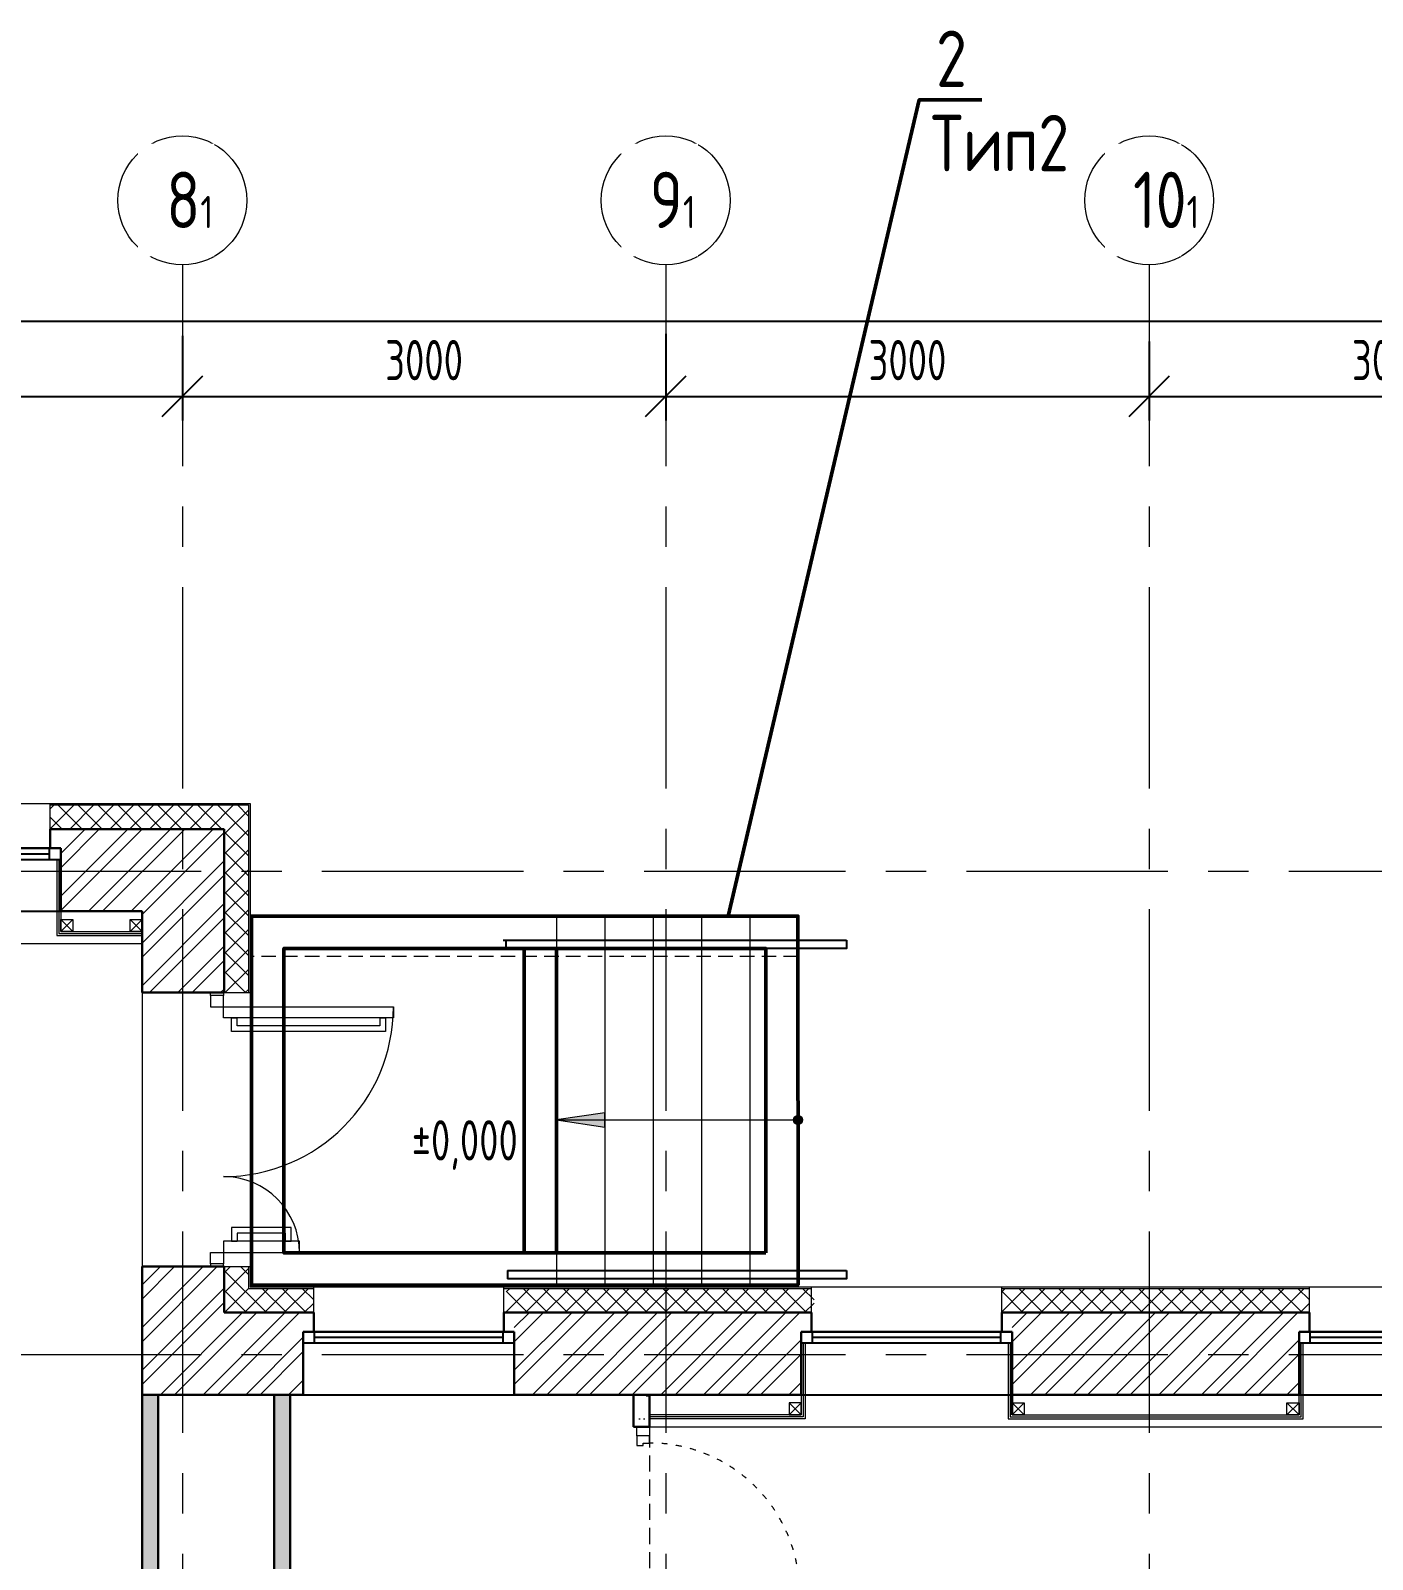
# Model space of a CAD drawing. Header units: millimetres. Extents: x -8417289 to 9420486, y 0 to 208205.
# Drawn here: x -198176 to -189848, y 126328 to 135817 of the extents above; entities that cross this region are included whole.
import ezdxf
from ezdxf import colors
from ezdxf.entities.mleader import LeaderData, LeaderLine
from ezdxf.math import Vec2, Vec3

# ---------------------------------------------------------------- set-up
doc = ezdxf.new("R2010")
doc.units = ezdxf.units.MM
doc.header["$MEASUREMENT"] = 0
for name, pattern in [('ACAD_ISO03W100', [30, 12, -18]), ('ADSK_Штрих_ш3 п1_5', [4.5, 3, -1.5]), ('ADSK_Штриховая_ш2 п1', [3, 2, -1]), ('CENTER', [2, 1.25, -0.25, 0.25, -0.25])]:
    doc.linetypes.add(name, pattern=pattern)
doc.layers.get('0').update_dxf_attribs({"color": 250, "lineweight": 9})
for name, color, linetype, lineweight in [('_0', 250, 'Continuous', 9), ('АР_Двери', 175, 'Continuous', 18), ('АР_Лестницы', 250, 'Continuous', 15), ('АР_Лестницы ограждение', 94, 'Continuous', 25), ('АР_Навесной фасад', 147, 'Continuous', 5), ('АР_Оси', 195, 'Continuous', 9), ('АР_Оси размеры', 164, 'Continuous', 9), ('АР_Отметки', 250, 'Continuous', 15), ('АР_Перегородки газоблок', 165, 'Continuous', 30), ('АР_Перегородки газоблок_Штрих', 165, 'Continuous', 5), ('АР_Подоконники', 163, 'Continuous', 9), ('АР_Сущ Несущая стена', 216, 'Continuous', 30), ('АР_тонкая линия', 250, 'Continuous', 0), ('АР_Утеплитель', 250, 'Continuous', 9), ('АР_Штриховка кирпич', 250, 'Continuous', 9), ('Эвакуация', 7, 'Continuous', 9)]:
    doc.layers.add(name, color=color, linetype=linetype, lineweight=lineweight)
doc.layers.add('АР_новое окно', color=155, linetype='Continuous')
doc.layers.add('Козырек', color=7, linetype='Continuous')
doc.styles.add('ISOCPEUR', font='isocpeur.TTF', dxfattribs={"width": 0.7})
doc.styles.add('ГОСТ 2.304', font='isocpeur.TTF', dxfattribs={"width": 0.7})
doc.dimstyles.new('СПДС', dxfattribs={"dimscale": 100, "dimtxt": 2.5, "dimasz": 2.5, "dimexe": 1.5, "dimexo": 0, "dimgap": 1, "dimtad": 1, "dimdec": 0, "dimrnd": 1, "dimtxsty": 'ГОСТ 2.304', "dimblk": 'OBLIQUE', "dimcen": 2.5, "dimdle": 1.5, "dimadec": 0, "dimazin": 2, "dimtfac": 0.75, "dimtdec": 0, "dimtmove": 1, "dimatfit": 3, "dimfxl": 1, "dimtolj": 1, "dimarcsym": 1})
pattern_1 = [(45, (-1195763.57, 164426.86), (-132.58252, 132.58252), []), (45, (-1195675.18, 164426.86), (-132.58252, 132.58252), [])]

# ---------------------------------------------------------------- blocks, each defined once
blk = doc.blocks.new('_Oblique')
at = {"color": 0, "linetype": 'ByBlock', "lineweight": -2}
blk.add_line((-0.5, -0.5), (0.5, 0.5), dxfattribs=at)
blk = doc.blocks.new('*D702')
at = {"layer": 'АР_Оси размеры', "color": 0, "lineweight": -2, "ltscale": 100, "transparency": 16777216}
for p, q in [((-200233.9, 133928.7), (-200233.9, 133396.7)), ((-197233.9, 133922.9), (-197233.9, 133396.7)), ((-200383.9, 133546.7), (-197083.9, 133546.7))]:
    blk.add_line(p, q, dxfattribs=at)
at = {"layer": 'АР_Оси размеры', "color": 0, "lineweight": -2, "ltscale": 100, "transparency": 16777216, "xscale": 250, "yscale": 250, "zscale": 250, "rotation": 180}
blk.add_blockref('_Oblique', (-200233.9, 133546.7), dxfattribs=at)
at = {"layer": 'АР_Оси размеры', "color": 0, "lineweight": -2, "ltscale": 100, "transparency": 16777216, "xscale": 250, "yscale": 250, "zscale": 250}
blk.add_blockref('_Oblique', (-197233.9, 133546.7), dxfattribs=at)
at = {"layer": 'АР_Оси размеры', "color": 0, "ltscale": 100, "transparency": 16777216, "insert": (-198733.9, 133771.7), "char_height": 250, "attachment_point": 5, "style": 'ГОСТ 2.304'}
blk.add_mtext('\\A1;3000', dxfattribs=at)
blk = doc.blocks.new('*D703')
at = {"layer": 'АР_Оси размеры', "color": 0, "lineweight": -2, "ltscale": 100, "transparency": 16777216}
for p, q in [((-197233.9, 133922.9), (-197233.9, 133396.7)), ((-194233.9, 133934.5), (-194233.9, 133396.7)), ((-197383.9, 133546.7), (-194083.9, 133546.7))]:
    blk.add_line(p, q, dxfattribs=at)
at = {"layer": 'АР_Оси размеры', "color": 0, "lineweight": -2, "ltscale": 100, "transparency": 16777216, "xscale": 250, "yscale": 250, "zscale": 250, "rotation": 180}
blk.add_blockref('_Oblique', (-197233.9, 133546.7), dxfattribs=at)
at = {"layer": 'АР_Оси размеры', "color": 0, "lineweight": -2, "ltscale": 100, "transparency": 16777216, "xscale": 250, "yscale": 250, "zscale": 250}
blk.add_blockref('_Oblique', (-194233.9, 133546.7), dxfattribs=at)
at = {"layer": 'АР_Оси размеры', "color": 0, "ltscale": 100, "transparency": 16777216, "insert": (-195733.9, 133771.7), "char_height": 250, "attachment_point": 5, "style": 'ГОСТ 2.304'}
blk.add_mtext('\\A1;3000', dxfattribs=at)
blk = doc.blocks.new('*D704')
at = {"layer": 'АР_Оси размеры', "color": 0, "lineweight": -2, "ltscale": 100, "transparency": 16777216}
for p, q in [((-194233.9, 133934.5), (-194233.9, 133396.7)), ((-191233.9, 133888.2), (-191233.9, 133396.7)), ((-194383.9, 133546.7), (-191083.9, 133546.7))]:
    blk.add_line(p, q, dxfattribs=at)
at = {"layer": 'АР_Оси размеры', "color": 0, "lineweight": -2, "ltscale": 100, "transparency": 16777216, "xscale": 250, "yscale": 250, "zscale": 250, "rotation": 180}
blk.add_blockref('_Oblique', (-194233.9, 133546.7), dxfattribs=at)
at = {"layer": 'АР_Оси размеры', "color": 0, "lineweight": -2, "ltscale": 100, "transparency": 16777216, "xscale": 250, "yscale": 250, "zscale": 250}
blk.add_blockref('_Oblique', (-191233.9, 133546.7), dxfattribs=at)
at = {"layer": 'АР_Оси размеры', "color": 0, "ltscale": 100, "transparency": 16777216, "insert": (-192733.9, 133771.7), "char_height": 250, "attachment_point": 5, "style": 'ГОСТ 2.304'}
blk.add_mtext('\\A1;3000', dxfattribs=at)
blk = doc.blocks.new('*D705')
at = {"layer": 'АР_Оси размеры', "color": 0, "lineweight": -2, "ltscale": 100, "transparency": 16777216}
for p, q in [((-191233.9, 133888.2), (-191233.9, 133396.7)), ((-188233.9, 133888.4), (-188233.9, 133396.7)), ((-191383.9, 133546.7), (-188083.9, 133546.7))]:
    blk.add_line(p, q, dxfattribs=at)
at = {"layer": 'АР_Оси размеры', "color": 0, "lineweight": -2, "ltscale": 100, "transparency": 16777216, "xscale": 250, "yscale": 250, "zscale": 250, "rotation": 180}
blk.add_blockref('_Oblique', (-191233.9, 133546.7), dxfattribs=at)
at = {"layer": 'АР_Оси размеры', "color": 0, "lineweight": -2, "ltscale": 100, "transparency": 16777216, "xscale": 250, "yscale": 250, "zscale": 250}
blk.add_blockref('_Oblique', (-188233.9, 133546.7), dxfattribs=at)
at = {"layer": 'АР_Оси размеры', "color": 0, "ltscale": 100, "transparency": 16777216, "insert": (-189733.9, 133771.7), "char_height": 250, "attachment_point": 5, "style": 'ГОСТ 2.304'}
blk.add_mtext('\\A1;3000', dxfattribs=at)
blk = doc.blocks.new('*U974')
for points in [[(0, 0), (0, -80), (55, -80), (55, 0), (0, 0)], [(55, -80), (55, 0), (115, 0), (115, -40), (100, -40), (100, -80), (55, -80)], [(1075, -80), (1075, 0), (1015, 0), (1015, -40), (1030, -40), (1030, -80), (1075, -80)], [(1130, 0), (1130, -80), (1075, -80), (1075, 0), (1130, 0)]]:
    blk.add_lwpolyline(points)
blk.add_lwpolyline([(100, -80), (100, -1010), (140, -1010), (140, -80)], close=True)
at = {"linetype": 'ACAD_ISO03W100', "ltscale": 3}
blk.add_arc((100, -80), 930, 270, 0, dxfattribs=at)
blk = doc.blocks.new('*U24')
h = blk.add_hatch(color=256)
h.dxf.hatch_style = 1
edge = h.paths.add_edge_path()
edge.add_arc((0, 0), 27.6, 359.64, 719.64)
h = blk.add_hatch(color=256)
h.dxf.hatch_style = 1
h.paths.add_polyline_path([(1199.5, -44.3), (1199.5, 44.3), (1499.5, 0)])
blk.add_line((1499.5, 0), (0, 0))
blk.add_lwpolyline([(1199.5, 44.3), (1199.5, -44.3), (1499.5, 0), (1199.5, 44.3)])
blk.add_circle((0, 0), 27.6)
blk = doc.blocks.new('*U156')
at = {"layer": 'АР_новое окно', "lineweight": 20}
for p, q in [((0, 1310), (-70, 1310)), ((0, 0), (-70, 0))]:
    blk.add_line(p, q, dxfattribs=at)
at = {"layer": 'АР_новое окно'}
for p, q in [((-70, 1310), (-70, 0)), ((-70, 0), (-70, 1310)), ((0, 1240), (-70, 1240)), ((-35, 1240), (-35, 70)), ((0, 1310), (0, 0)), ((0, 70), (-70, 70))]:
    blk.add_line(p, q, dxfattribs=at)
blk = doc.blocks.new('*D426')
at = {"layer": 'АР_Оси размеры', "color": 0, "lineweight": -2, "ltscale": 100, "transparency": 16777216}
for p, q in [((-218233.9, 134013.2), (-218233.9, 134163.2)), ((-154723.9, 134013.2), (-154723.9, 134163.2)), ((-218383.9, 134013.2), (-154573.9, 134013.2))]:
    blk.add_line(p, q, dxfattribs=at)
at = {"layer": 'АР_Оси размеры', "color": 0, "lineweight": -2, "ltscale": 100, "transparency": 16777216, "xscale": 250, "yscale": 250, "zscale": 250, "rotation": 180}
blk.add_blockref('_Oblique', (-218233.9, 134013.2), dxfattribs=at)
at = {"layer": 'АР_Оси размеры', "color": 0, "lineweight": -2, "ltscale": 100, "transparency": 16777216, "xscale": 250, "yscale": 250, "zscale": 250}
blk.add_blockref('_Oblique', (-154723.9, 134013.2), dxfattribs=at)
at = {"layer": 'АР_Оси размеры', "color": 0, "ltscale": 100, "transparency": 16777216, "insert": (-186478.9, 134238.2), "char_height": 250, "attachment_point": 5, "style": 'ГОСТ 2.304'}
blk.add_mtext('\\A1;63510', dxfattribs=at)
blk = doc.blocks.new('_DotSmall')
at = {"color": 0, "linetype": 'ByBlock', "const_width": 0.5}
blk.add_lwpolyline([(-0.0625, 0, 1), (0.0625, 0, 1)], format="xyb", close=True, dxfattribs=at)
blk = doc.blocks.new('1700-2')
for points in [[(80, 1600), (0, 1600), (0, 1583), (80, 1583), (80, 1600)], [(0, 1583), (80, 1583), (80, 1513), (50, 1513), (50, 1513), (0, 1513), (0, 1583)], [(-385.9, 1443.1), (-420.9, 1443.1), (-420.9, 1358.3), (-50, 1358.3), (-50, 1443.1), (-85, 1443.1)], [(-385.9, 1443.1), (-385.9, 1393.3), (-85, 1393.3), (-85, 1443.1)], [(-969.5, 56.9), (-1004.5, 56.9), (-1004.5, 141.7), (-50, 141.7), (-50, 56.9), (-85, 56.9)], [(-969.5, 56.9), (-969.5, 106.7), (-85, 106.7), (-85, 56.9)], [(0, -83), (80, -83), (80, -13), (50, -13), (50, -13), (0, -13), (0, -83)], [(80, -100), (0, -100), (0, -83), (80, -83), (80, -100)]]:
    blk.add_lwpolyline(points)
for points in [[(-471.3, 1443.1), (0, 1443.1), (0, 1513), (-471.3, 1513)], [(0, -13), (-1054.7, -13), (-1054.7, 56.9), (0, 56.9)]]:
    blk.add_lwpolyline(points, close=True)
for centre, radius, start, end in [((0, 1513), 471.3, 180, 270), ((0, -13), 1054.7, 90, 180)]:
    blk.add_arc(centre, radius, start, end)
blk = doc.blocks.new('A$Ce02d65bd')
at = {"ltscale": 100}
for points in [[(0, 0), (0, 75), (75, 75), (75, 0), (0, 0)], [(0, 0), (75, 75)], [(0, 75), (75, 0)]]:
    blk.add_lwpolyline(points, dxfattribs=at)

msp = doc.modelspace()

# ---------------------------------------------------------------- hatches: boundary and pattern name
at = {"layer": 'АР_Перегородки газоблок_Штрих', "ltscale": 100}
h = msp.add_hatch(dxfattribs=at)
h.set_pattern_fill('AR-CONC', color=256, scale=30)
h.set_pattern_definition([(50, (0, 0), (215.17805, -18.82564), [22.5, -247.5]), (355, (0, 0), (-41.6254, 225.65764), [18, -198]), (100.45144, (17.93, -1.57), (173.55265, 206.832), [19.12206, -210.34263]), (46.1842, (0, 60), (320.1724, -49.65578), [33.75, -371.25]), (96.63564, (26.68, 55.86), (280.3986, 292.2356), [28.6831, -315.51413]), (351.18416, (0, 60), (280.3986, 292.2356), [27, -297]), (21, (30, 45), (179.07212, -120.78567), [22.5, -247.5]), (326, (30, 45), (72.9946, 217.54501), [18, -198]), (71.45144, (44.92, 34.93), (252.06671, 96.75935), [19.12206, -210.34263]), (37.5, (0, 0), (3.647957, 99.868156), [0, -195.6, 0, -201, 0, -198.75]), (7.5, (0, 0), (78.92086, 118.323514), [0, -114.6, 0, -191.1, 0, -75.75]), (327.5, (-66.9, 0), (160.14673, -6.766462), [0, -75, 0, -234, 0, -310.5]), (317.5, (-96.9, 0), (174.95585, 30.031495), [0, -97.5, 0, -155.4, 0, -220.5])])
edge = h.paths.add_edge_path()
edge.add_line((-197233.9, 124528.4), (-197383.9, 124528.4))
edge.add_line((-197383.9, 124528.4), (-197383.9, 124600.7))
edge.add_line((-197383.9, 124600.7), (-197483.9, 124600.7))
edge.add_line((-197483.9, 124600.7), (-197483.9, 121099.1))
edge.add_arc((-197538.8, 121433.3), 338.7, 279.32816, 301.09248)
edge.add_line((-197363.9, 121143.3), (-197363.9, 122020.3))
edge.add_line((-197363.9, 122020.3), (-197363.9, 122020.3))
edge.add_line((-197363.9, 122020.3), (-197233.9, 122020.3))
edge.add_line((-197233.9, 122020.3), (-197233.9, 122140.3))
edge.add_line((-197233.9, 122140.3), (-197364.1, 122140.3))
edge.add_line((-197364.1, 122140.3), (-197364.1, 122140.7))
edge.add_line((-197364.1, 122140.7), (-197364.1, 123640.7))
edge.add_line((-197364.1, 123640.7), (-197233.9, 123640.7))
edge.add_line((-197233.9, 123640.7), (-197233.9, 123750.7))
edge.add_line((-197233.9, 123750.7), (-197383.9, 123750.7))
edge.add_line((-197383.9, 123750.7), (-197383.9, 124428.4))
edge.add_line((-197383.9, 124428.4), (-197233.9, 124428.4))
edge.add_line((-197233.9, 124428.4), (-197233.9, 124528.4))
h.paths.add_polyline_path([(-196563.9, 124600.7), (-196663.9, 124600.7), (-196663.9, 124528.4), (-197233.9, 124528.4), (-197233.9, 124428.4), (-196663.9, 124428.4), (-196663.9, 123750.7), (-197233.9, 123750.7), (-197233.9, 123640.7), (-196764.1, 123640.7), (-196663.9, 123640.7), (-196663.9, 122140.3), (-196563.9, 122140.3)])
h.paths.add_polyline_path([(-196563.9, 127350.7), (-196663.9, 127350.7), (-196663.9, 124600.7), (-196563.9, 124600.7)])
h.paths.add_polyline_path([(-197383.9, 127350.7), (-197483.9, 127350.7), (-197483.9, 124600.7), (-197383.9, 124600.7)])
h = msp.add_hatch(dxfattribs=at)
h.set_pattern_fill('AR-CONC', color=256, scale=30)
h.set_pattern_definition([(50, (-20, 0), (215.17805, -18.82564), [22.5, -247.5]), (355, (-20, 0), (-41.6254, 225.65764), [18, -198]), (100.45144, (-2.07, -1.57), (173.55265, 206.832), [19.12206, -210.34263]), (46.1842, (-20, 60), (320.1724, -49.65578), [33.75, -371.25]), (96.63564, (6.68, 55.86), (280.3986, 292.2356), [28.6831, -315.51413]), (351.18416, (-20, 60), (280.3986, 292.2356), [27, -297]), (21, (10, 45), (179.07212, -120.78567), [22.5, -247.5]), (326, (10, 45), (72.9946, 217.54501), [18, -198]), (71.45144, (24.92, 34.93), (252.06671, 96.75935), [19.12206, -210.34263]), (37.5, (-20, 0), (3.647957, 99.868156), [0, -195.6, 0, -201, 0, -198.75]), (7.5, (-20, 0), (78.92086, 118.323514), [0, -114.6, 0, -191.1, 0, -75.75]), (327.5, (-86.9, 0), (160.14673, -6.766462), [0, -75, 0, -234, 0, -310.5]), (317.5, (-116.9, 0), (174.95585, 30.031495), [0, -97.5, 0, -155.4, 0, -220.5])])
h.paths.add_polyline_path([(-194333.9, 127350.7), (-194453.9, 127350.7), (-194453.9, 127150.8), (-194333.9, 127150.8)])
at = {"layer": 'АР_Утеплитель', "ltscale": 100}
h = msp.add_hatch(dxfattribs=at)
h.set_pattern_fill('ANSI37', color=256, scale=700)
h.set_pattern_definition([(45, (-1174788.89, 163752.83), (-61.871843, 61.871843), []), (135, (-1174788.89, 163752.83), (-61.871843, -61.871843), [])])
h.paths.add_polyline_path([(-196823.9, 128145.9), (-196973.9, 128145.9), (-196973.9, 127860.7), (-196418.9, 127860.7), (-196418.9, 128010.7), (-196823.9, 128010.7)])
h.paths.add_polyline_path([(-196973.9, 129845.9), (-196823.9, 129845.9), (-196823.9, 131010.7), (-198053.9, 131010.7), (-198053.9, 130860.7), (-196973.9, 130860.7)])
h = msp.add_hatch(dxfattribs=at)
h.set_pattern_fill('ANSI37', color=256, scale=700)
h.set_pattern_definition([(45, (-1171683.89, 163752.83), (-61.871843, 61.871843), []), (135, (-1171683.89, 163752.83), (-61.871843, -61.871843), [])])
h.paths.add_polyline_path([(-193313.9, 127860.7), (-195223.9, 127860.7), (-195223.9, 128010.7), (-193313.9, 128010.7)])
h = msp.add_hatch(dxfattribs=at)
h.set_pattern_fill('ANSI37', color=256, scale=700)
h.set_pattern_definition([(45, (-1168608.89, 163752.83), (-61.871843, 61.871843), []), (135, (-1168608.89, 163752.83), (-61.871843, -61.871843), [])])
h.paths.add_polyline_path([(-190238.9, 127860.7), (-192148.9, 127860.7), (-192148.9, 128010.7), (-190238.9, 128010.7)])
at = {"layer": 'АР_Штриховка кирпич', "ltscale": 100}
h = msp.add_hatch(dxfattribs=at)
h.set_pattern_fill('ANSI32', color=256, scale=500)
h.set_pattern_definition(pattern_1)
h.paths.add_polyline_path([(-196973.9, 130860.7), (-196973.9, 130339.6), (-196973.9, 129845.9), (-197483.9, 129845.9), (-197483.9, 130350.7), (-197988.9, 130350.7), (-197988.9, 130860.7)])
h = msp.add_hatch(dxfattribs=at)
h.set_pattern_fill('ANSI32', color=256, scale=500)
h.set_pattern_definition(pattern_1)
h.paths.add_polyline_path([(-196483.9, 127860.7), (-196973.9, 127860.7), (-196973.9, 128145.9), (-197483.9, 128145.9), (-197483.9, 127350.7), (-196483.9, 127350.7)])
h = msp.add_hatch(dxfattribs=at)
h.set_pattern_fill('ANSI32', color=256, scale=500)
h.set_pattern_definition([(45, (-1193453.57, 164426.86), (-132.58252, 132.58252), []), (45, (-1193365.18, 164426.86), (-132.58252, 132.58252), [])])
h.paths.add_polyline_path([(-193393.9, 127860.7), (-195173.9, 127860.7), (-195173.9, 127350.7), (-193393.9, 127350.7)])
h = msp.add_hatch(dxfattribs=at)
h.set_pattern_fill('ANSI32', color=256, scale=500)
h.set_pattern_definition([(45, (-1190363.57, 164426.86), (-132.58252, 132.58252), []), (45, (-1190275.18, 164426.86), (-132.58252, 132.58252), [])])
h.paths.add_polyline_path([(-190303.9, 127860.7), (-192083.9, 127860.7), (-192083.9, 127350.7), (-190303.9, 127350.7)])

# ---------------------------------------------------------------- linework, layer by layer
for points in [[(-198013.9, 130671.8), (-198013.9, 130200), (-197483.9, 130200)], [(-198001.4, 130671.8), (-198001.4, 130212.5), (-197483.9, 130212.5)], [(-197988.9, 130741.8), (-197988.9, 130225), (-197483.9, 130225)], [(-192083.9, 127741.8), (-192083.9, 127225), (-190303.9, 127225), (-190303.9, 127602.8)], [(-193393.9, 127671.8), (-193393.9, 127225), (-194333.9, 127225)], [(-193368.9, 127671.8), (-193368.9, 127200), (-194333.9, 127200)], [(-193381.4, 127671.8), (-193381.4, 127212.5), (-194333.9, 127212.5)], [(-192108.9, 127671.8), (-192108.9, 127200), (-190278.9, 127200), (-190278.9, 127671.8)], [(-192096.4, 127671.8), (-192096.4, 127212.5), (-190291.4, 127212.5), (-190291.4, 127671.8)]]:
    msp.add_lwpolyline(points)
at = {"layer": 'АР_Лестницы', "ltscale": 100}
for p, q in [((-194912.9, 130320.7), (-194912.9, 128020.7)), ((-194612.9, 130320.7, 0), (-194612.9, 128020.7)), ((-194312.9, 130320.7, 0), (-194312.9, 128020.7)), ((-194012.9, 130320.7, 0), (-194012.9, 128020.7)), ((-193712.9, 130320.7, 0), (-193712.9, 128020.7)), ((-193412.9, 130070.7, 0), (-193412.9, 128020.7, 0))]:
    msp.add_line(p, q, dxfattribs=at)
at = {"layer": 'АР_Лестницы', "ltscale": 100, "elevation": 0}
for points in [[(-196813.9, 130320.7), (-193413.4, 130320.7)], [(-193413.4, 130320.7), (-193413.4, 130070.7)]]:
    msp.add_lwpolyline(points, dxfattribs=at)
at = {"layer": 'АР_Лестницы', "linetype": 'ADSK_Штрих_ш3 п1_5', "ltscale": 30, "elevation": 0}
msp.add_lwpolyline([(-193413.4, 130070.7), (-196813.9, 130070.7)], dxfattribs=at)
at = {"layer": 'АР_Лестницы ограждение', "color": 18, "ltscale": 100, "true_color": 0x000000}
for p, q in [((-195227.3, 130170.8), (-195227.3, 130120.8)), ((-195216.3, 128120.7), (-195216.3, 128070.7))]:
    msp.add_line(p, q, dxfattribs=at)
for points in [[(-193112.9, 130170.8), (-193112.9, 130120.8), (-195242.3, 130120.8)], [(-195242.3, 130170.8), (-193112.9, 130170.8)], [(-193113, 128120.7), (-193113, 128070.7), (-195216.3, 128070.7)], [(-195216.3, 128120.7), (-193113, 128120.7)]]:
    msp.add_lwpolyline(points, dxfattribs=at)
at = {"layer": 'АР_Навесной фасад', "ltscale": 100}
for p, q in [((-200764.7, 131020.7), (-196813.9, 131020.7)), ((-198053.9, 131010.7), (-196823.9, 131010.7)), ((-196823.9, 131010.7), (-196823.9, 129845.9)), ((-196813.9, 131020.7), (-196813.9, 129845.9)), ((-196823.9, 128145.9), (-196823.9, 128010.7)), ((-196813.9, 128145.9), (-196813.9, 128020.7)), ((-196823.9, 128010.7), (-196418.9, 128010.7)), ((-196813.9, 128020.7), (-188653.9, 128020.7)), ((-195238.9, 128010.7), (-193328.9, 128010.7)), ((-192148.9, 128010.7), (-190238.9, 128010.7))]:
    msp.add_line(p, q, dxfattribs=at)
at = {"layer": 'АР_Навесной фасад', "color": 18, "ltscale": 100, "true_color": 0x000000}
for points in [[(-198053.9, 130860.7), (-198053.9, 131020.7)], [(-196973.9, 129845.9), (-196813.9, 129845.9)], [(-196973.9, 128145.9), (-196813.9, 128145.9)], [(-196418.9, 127860.7), (-196418.9, 128020.7)], [(-195238.9, 127860.7), (-195238.9, 128020.7)], [(-193328.9, 127860.7), (-193328.9, 128020.7)], [(-192148.9, 127860.7), (-192148.9, 128020.7)], [(-190238.9, 127860.7), (-190238.9, 128020.7)]]:
    msp.add_lwpolyline(points, dxfattribs=at)
at = {"layer": 'АР_новое окно'}
for p, q in [((-199298.9, 130350.7), (-197988.9, 130350.7)), ((-196483.9, 127350.7), (-195173.9, 127350.7)), ((-193393.9, 127350.7), (-192083.9, 127350.7)), ((-190303.9, 127350.7), (-188993.9, 127350.7))]:
    msp.add_line(p, q, dxfattribs=at)
at = {"layer": 'АР_Оси', "linetype": 'CENTER', "ltscale": 1000}
for p, q in [((-197233.9, 134363.2), (-197233.9, 78630.8)), ((-194233.9, 134363.2), (-194233.9, 78630.8)), ((-191233.9, 134363.2), (-191233.9, 74900)), ((-224367.6, 130600.7), (-141189.2, 130600.7)), ((-224367.6, 127600.7), (-141189.2, 127600.7))]:
    msp.add_line(p, q, dxfattribs=at)
at = {"layer": 'АР_Оси', "ltscale": 0.5}
for centre in [(-197233.9, 134763.2), (-194233.9, 134763.2), (-191233.9, 134763.2)]:
    msp.add_circle(centre, 400, dxfattribs=at)
at = {"layer": 'АР_Перегородки газоблок', "ltscale": 100}
for points in [[(-197483.9, 118520.7), (-197483.9, 127350.7)], [(-197383.9, 127350.7), (-197383.9, 126452)], [(-197383.9, 127350.7), (-197383.9, 124498.4)], [(-196663.9, 124498.4), (-196663.9, 127350.7)], [(-196563.9, 122120.3), (-196563.9, 127350.7)], [(-194433.9, 127350.7), (-194433.9, 127150.8)], [(-194333.9, 127350.7), (-194333.9, 127150.8)], [(-194333.9, 127150.8), (-194433.9, 127150.8)]]:
    msp.add_lwpolyline(points, dxfattribs=at)
at = {"layer": 'АР_Подоконники', "ltscale": 100}
for p, q in [((-205983.9, 130150.7), (-197483.9, 130150.7)), ((-194333.9, 127150.9), (-188852.1, 127150.7))]:
    msp.add_line(p, q, dxfattribs=at)
at = {"layer": 'АР_Сущ Несущая стена', "ltscale": 100}
for p, q in [((-198053.9, 130860.7), (-196973.9, 130860.7)), ((-198053.9, 130741.8), (-198053.9, 130860.7)), ((-196973.9, 130860.7), (-196973.9, 129845.9)), ((-198053.9, 130741.8), (-197988.9, 130741.8)), ((-197988.9, 130741.8), (-197988.9, 130350.7)), ((-197988.9, 130350.7), (-197483.9, 130350.7)), ((-197483.9, 130350.7), (-197483.9, 129845.9)), ((-197483.9, 129845.9), (-196973.9, 129845.9)), ((-197483.9, 128145.9), (-197483.9, 127350.7)), ((-197483.9, 128145.9), (-196973.9, 128145.9)), ((-196973.9, 128145.9), (-196973.9, 127860.7)), ((-196973.9, 127860.7), (-196418.9, 127860.7)), ((-196418.9, 127741.8), (-196418.9, 127860.7)), ((-195238.9, 127860.7), (-193328.9, 127860.7)), ((-195238.9, 127741.8), (-195238.9, 127860.7)), ((-193328.9, 127741.8), (-193328.9, 127860.7)), ((-192148.9, 127860.7), (-190238.9, 127860.7)), ((-192148.9, 127741.8), (-192148.9, 127860.7)), ((-190238.9, 127741.8), (-190238.9, 127860.7)), ((-196483.9, 127741.8), (-196483.9, 127350.7)), ((-196483.9, 127741.8), (-196418.9, 127741.8)), ((-195238.9, 127741.8), (-195173.9, 127741.8)), ((-195173.9, 127741.8), (-195173.9, 127350.7)), ((-193393.9, 127741.8), (-193393.9, 127350.7)), ((-193393.9, 127741.8), (-193328.9, 127741.8)), ((-192148.9, 127741.8), (-192083.9, 127741.8)), ((-192083.9, 127741.8), (-192083.9, 127350.7)), ((-192083.9, 127734.7), (-192083.9, 127225)), ((-190303.9, 127741.8), (-190303.9, 127350.7)), ((-190303.9, 127741.8), (-190238.9, 127741.8)), ((-197483.9, 127350.7), (-196483.9, 127350.7)), ((-195173.9, 127350.7), (-193393.9, 127350.7)), ((-192083.9, 127350.7), (-190303.9, 127350.7))]:
    msp.add_line(p, q, dxfattribs=at)
at = {"layer": 'АР_тонкая линия', "linetype": 'ADSK_Штриховая_ш2 п1', "ltscale": 50}
msp.add_line((-194333.9, 127123.3), (-194333.9, 126000.9), dxfattribs=at)
at = {"layer": 'АР_тонкая линия', "color": 18, "ltscale": 100, "true_color": 0x000000}
for points in [[(-197483.9, 129845.9), (-197483.9, 128145.9)], [(-196813.9, 129845.9), (-196813.9, 128145.9)]]:
    msp.add_lwpolyline(points, dxfattribs=at)
at = {"layer": 'Козырек', "color": 3, "lineweight": 50, "ltscale": 500}
for p, q in [((-195112.9, 128230.7), (-195112.9, 130120.8)), ((-194912.9, 128230.7), (-194912.9, 130120.8))]:
    msp.add_line(p, q, dxfattribs=at)
at = {"layer": 'Козырек', "color": 1, "lineweight": 50, "ltscale": 500, "elevation": 0}
msp.add_lwpolyline([(-193847.1, 130320.7), (-192660.9, 135387.4), (-192272.6, 135387.4)], dxfattribs=at)
at = {"layer": 'Козырек', "color": 3, "lineweight": 50, "ltscale": 500}
msp.add_lwpolyline([(-193412.9, 128030.7), (-193413.1, 128030.7), (-196803.9, 128030.7), (-196803.9, 128030.7), (-196803.9, 130320.7), (-193413.4, 130320.7), (-193413.1, 128030.7)], dxfattribs=at)
msp.add_lwpolyline([(-193613.1, 128230.7), (-196603.9, 128230.7), (-196603.9, 130120.7), (-193613.4, 130120.7)], close=True, dxfattribs=at)
at = {"layer": 'Эвакуация', "lineweight": 18}
msp.add_line((-196663.9, 124500.7), (-196663.9, 127350.7), dxfattribs=at)

# ---------------------------------------------------------------- block references
at = {"layer": '_0', "color": 1, "lineweight": -3, "ltscale": 500}
for p in [(-197988.9, 130225), (-197558.6, 130225), (-192083.9, 127225), (-190378.9, 127225)]:
    msp.add_blockref('A$Ce02d65bd', p, dxfattribs=at)
at = {"layer": '_0', "color": 1, "lineweight": -3, "ltscale": 500, "xscale": -1}
msp.add_blockref('A$Ce02d65bd', (-193393.9, 127225), dxfattribs=at)
at = {"layer": 'АР_Двери', "lineweight": 30, "ltscale": 100, "rotation": 180}
msp.add_blockref('1700-2', (-196978.8, 129745.9), dxfattribs=at)
at = {"layer": 'АР_Двери', "rotation": 90.00000000000001}
msp.add_blockref('*U974', (-194413.9, 126020.8), dxfattribs=at)
at = {"layer": 'АР_Лестницы', "ltscale": 100, "rotation": 180}
msp.add_blockref('*U24', (-193413.4, 129055.9), dxfattribs=at)
at = {"layer": 'АР_новое окно', "xscale": -1, "rotation": 90}
for p in [(-197988.9, 130671.8), (-195173.9, 127671.8), (-192083.9, 127671.8), (-188993.9, 127671.8)]:
    msp.add_blockref('*U156', p, dxfattribs=at)

# ---------------------------------------------------------------- texts
at = {"layer": 'АР_Оси', "lineweight": 50, "style": 'ГОСТ 2.304', "width": 0.8}
for s, p in [('2', (-192556.2, 135467, 0)), ('Тип2', (-192588.9, 134943.9))]:
    msp.add_text(s, height=350, dxfattribs=at).set_placement(p)

# ---------------------------------------------------------------- dimensions: what is measured, and where the dimension line sits
at = {"layer": 'АР_Оси размеры', "ltscale": 100}
for base, p1, p2, picture, middle in [((-197233.9, 133546.7), (-200233.9, 133928.7), (-197233.9, 133922.9), '*D702', (-198733.9, 133771.7)), ((-194233.9, 133546.7), (-197233.9, 133922.9), (-194233.9, 133934.5), '*D703', (-195733.9, 133771.7)), ((-191233.9, 133546.7), (-194233.9, 133934.5), (-191233.9, 133888.2), '*D704', (-192733.9, 133771.7)), ((-188233.9, 133546.7), (-191233.9, 133888.2), (-188233.9, 133888.4), '*D705', (-189733.9, 133771.7))]:
    dim = msp.add_linear_dim(base=base, p1=p1, p2=p2, dimstyle='СПДС', dxfattribs=at)
    dim.commit()
    dim.dimension.update_dxf_attribs({"geometry": picture, "text_midpoint": middle})

# ---------------------------------------------------------------- leaders
at = {"layer": 'АР_Отметки'}
ml = msp.add_multileader_mtext('Standard', dxfattribs=at)
ml.set_content('%%P0,000', color=256, style='ISOCPEUR')
ml.set_leader_properties(color=256, linetype='Continuous', lineweight=-1)
ml.set_arrow_properties(name='DOTSMALL')
ml.build(insert=Vec2(0, 0))
ml.multileader.update_dxf_attribs({"has_text_frame": 1, "text_left_attachment_type": 4, "text_right_attachment_type": 4, "dogleg_length": 100, "arrow_head_size": 180})
ctx = ml.context
ctx.base_point, ctx.char_height, ctx.arrow_head_size, ctx.landing_gap_size, ctx.plane_origin = Vec3(-195860.6, 128720.7, -0.2), 250, 180, 50, Vec3(-198931.7, 127131.2, -0.2)
ctx.left_attachment, ctx.right_attachment = 4, 4
notes = []
notes.append((ctx, [(0, (0, 0, 0), (0, 0), (1, 0), 1, [])]))
ctx.mtext.insert, ctx.mtext.width, ctx.mtext.line_spacing_style, ctx.mtext.flow_direction = Vec3(-195810.6, 129054.1, -0.2), 852.697, 2, 5
ml = msp.add_multileader_mtext('Standard', dxfattribs=at)
ml.set_content('{\\W0.8;-2,250}', color=256, style='ISOCPEUR')
ml.set_leader_properties(color=256, linetype='Continuous', lineweight=-1)
ml.set_arrow_properties(name='DOTSMALL')
ml.build(insert=Vec2(0, 0))
ml.multileader.update_dxf_attribs({"has_text_frame": 1, "text_left_attachment_type": 4, "text_right_attachment_type": 4, "dogleg_length": 100, "arrow_head_size": 180})
ctx = ml.context
ctx.base_point, ctx.char_height, ctx.arrow_head_size, ctx.landing_gap_size, ctx.plane_origin = Vec3(-297233.6, 128352.9), 250, 180, 50, Vec3(-296855.5, 126878.8)
ctx.left_attachment, ctx.right_attachment = 4, 4
notes.append((ctx, [(0, (0, 0, 0), (0, 0), (1, 0), 1, [])]))
ctx.mtext.insert, ctx.mtext.width, ctx.mtext.defined_height, ctx.mtext.line_spacing_style, ctx.mtext.flow_direction = Vec3(-297183.6, 128686.2), 769.989, 343.9, 2, 5
for ctx, leaders in notes:
    for number, flags, end, landing, length, lines in leaders:
        leader = LeaderData()
        leader.index, (leader.has_last_leader_line, leader.has_dogleg_vector, leader.attachment_direction) = number, flags
        leader.last_leader_point, leader.dogleg_vector, leader.dogleg_length = Vec3(end), Vec3(landing), length
        for number, points, colour, breaks in lines:
            line = LeaderLine()
            line.index, line.vertices, line.color, line.breaks = number, Vec3.list(points), colors.encode_raw_color(colour), breaks
            leader.lines.append(line)
        ctx.leaders.append(leader)

# ---------------------------------------------------------------- next in the draw order: texts
at = {"layer": 'АР_Оси', "char_height": 350, "width": 123.867, "attachment_point": 1, "line_spacing_factor": 1.149209, "style": 'ГОСТ 2.304', "bg_fill": 2}
for s, insert in [('{\\W0.8;8\\H0.57143x;1}', (-197333.7, 134940.9)), ('{\\W0.8;9\\H0.57143x;1}', (-194333.7, 134940.9)), ('{\\W0.8;10\\H0.57143x;1}', (-191333.7, 134940.9))]:
    msp.add_mtext(s, dxfattribs=dict(at, insert=insert))

# ---------------------------------------------------------------- next in the draw order: dimensions: what is measured, and where the dimension line sits
at = {"layer": 'АР_Оси размеры', "ltscale": 100}
dim = msp.add_linear_dim(base=(-154723.9, 134013.2), p1=(-218233.9, 134013.2), p2=(-154723.9, 134013.2), dimstyle='СПДС', dxfattribs=at)
dim.commit()
dim.dimension.update_dxf_attribs({"geometry": '*D426', "text_midpoint": (-186478.9, 134238.2)})

doc.saveas('drawing.dxf')
